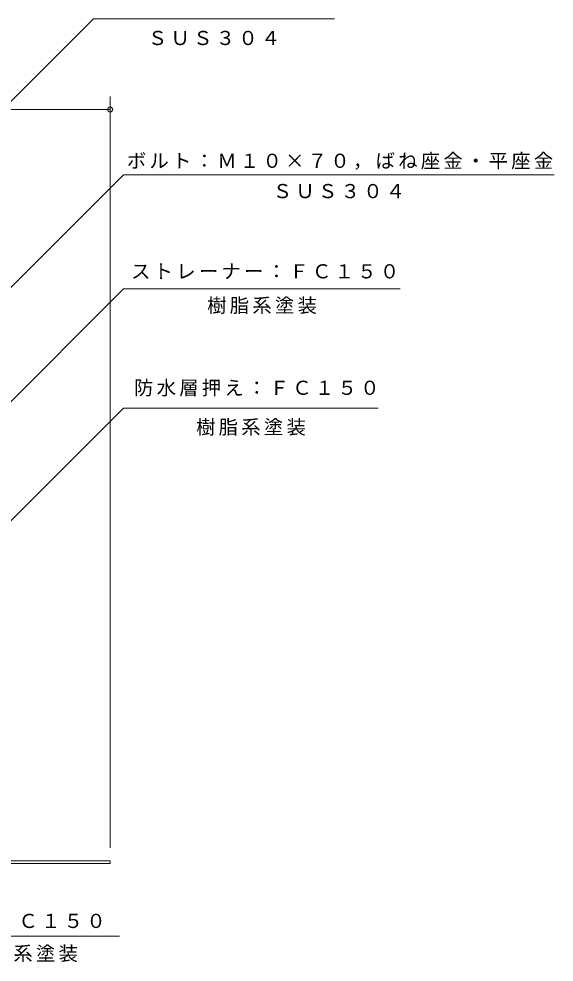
# Model space of a CAD drawing. Units: millimetres at full size, sheet at 1:4; details may follow other scales. Extents: x -420 to 510, y -549 to 486.
# Drawn here: x 177 to 510, y -448 to 138 of the extents above; entities that cross this region are included whole.
import ezdxf

# ---------------------------------------------------------------- set-up
doc = ezdxf.new("R2010")
doc.units = ezdxf.units.MM
doc.header["$LTSCALE"] = 4
doc.header["$PDMODE"] = 32
doc.header["$PDSIZE"] = 3.2
for name, color, linetype, lineweight in [('0-4_その他', 7, 'Continuous', 9), ('0-5_寸法', 7, 'Continuous', 9), ('0-8', 2, 'Continuous', 9)]:
    doc.layers.add(name, color=color, linetype=linetype, lineweight=lineweight)
doc.styles.add('ＭＳ ゴシック', font='')
doc.styles.get('ＭＳ ゴシック').set_extended_font_data('MS Gothic')

msp = doc.modelspace()

# ---------------------------------------------------------------- linework, layer by layer
at = {"layer": '0-4_その他'}
for p, q in [((233.881, 89.664), (233.881, -377.133)), ((78.881, 81.664), (233.881, 81.664))]:
    msp.add_line(p, q, dxfattribs=at)
msp.add_point((233.881, 81.664), dxfattribs=at)
at = {"layer": '0-5_寸法'}
for p, q in [((-131.234, -216.817), (223.553, 137.97)), ((373.101, 137.97), (223.553, 137.97)), ((-106.33, -307.454), (242.206, 41.083)), ((242.206, 41.083), (509.509, 41.083)), ((-32.559, -304.501), (242.206, -29.735)), ((414.012, -29.735), (242.206, -29.735)), ((6.381, -339.748), (242.206, -103.923)), ((400.27, -103.923), (242.206, -103.923)), ((119.737, -431.897), (239.757, -431.897))]:
    msp.add_line(p, q, dxfattribs=at)
at = {"layer": '0-8'}
for p, q in [((233.881, -385.133), (-126.119, -385.133)), ((-126.119, -386.733), (233.881, -386.733)), ((233.881, -385.133), (233.881, -386.734))]:
    msp.add_line(p, q, dxfattribs=at)

# ---------------------------------------------------------------- texts
at = {"layer": '0-5_寸法', "char_height": 8.798, "attachment_point": 7, "style": 'ＭＳ ゴシック'}
for s, insert in [('\\T1.17;ＳＵＳ３０４', (257.327, 121.538)), ('\\T1.17;ボルト：Ｍ１０×７０，ばね座金・平座金', (244.249, 44.122)), ('\\T1.17;ＳＵＳ３０４', (334.858, 26.408)), ('\\T1.17;ストレーナー：ＦＣ１５０', (246.878, -23.726)), ('\\T1.17;樹脂系塗装', (294.109, -45.44)), ('\\T1.17;防水層押え：ＦＣ１５０', (248.7, -96.606)), ('\\T1.17;樹脂系塗装', (287.238, -121.027)), ('\\T1.17;本体：ＦＣ１５０', (120.838, -427.828)), ('\\T1.17;樹脂系塗装', (145.747, -448.075))]:
    msp.add_mtext(s, dxfattribs=dict(at, insert=insert))

doc.saveas('drawing.dxf')
